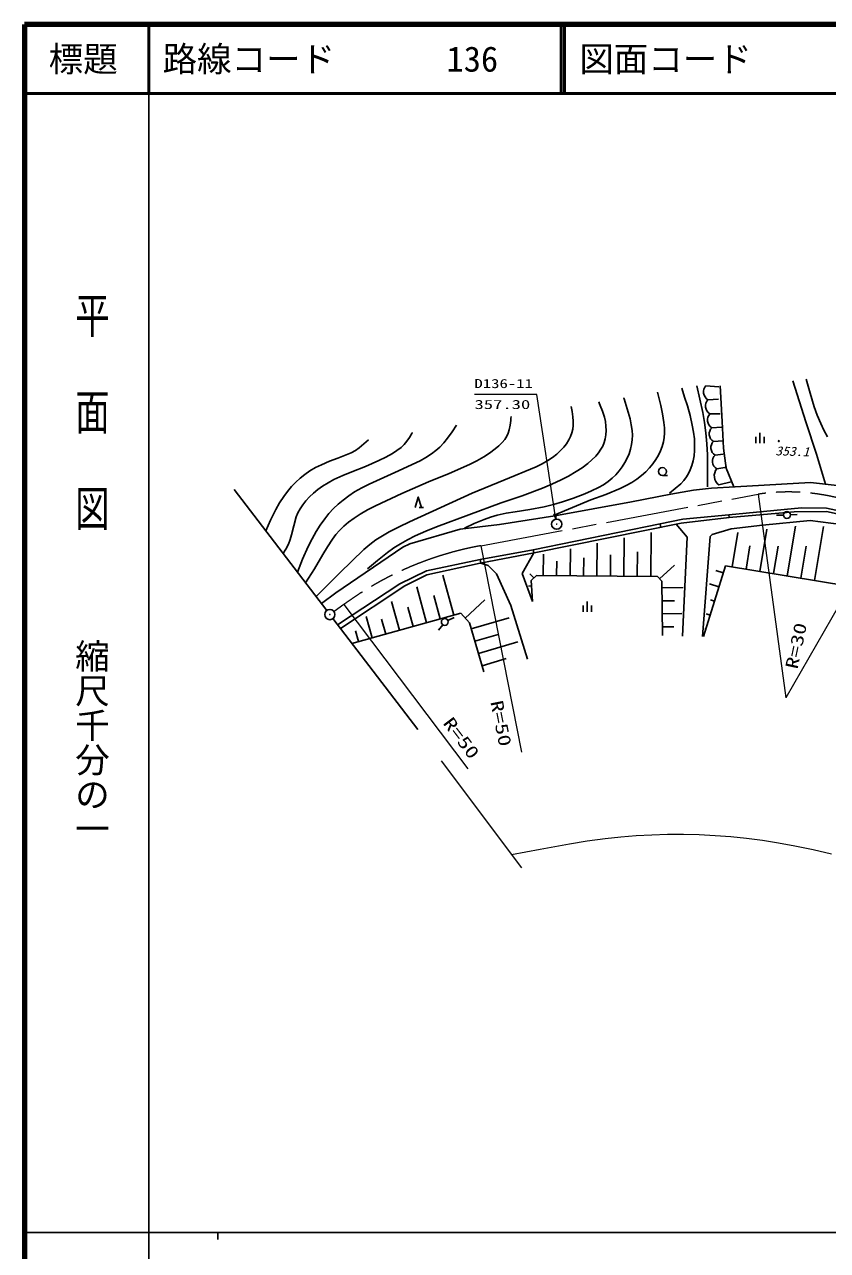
# Model space of a CAD drawing. Units: millimetres, scale not verified. Extents: x 40000 to 680000, y 20000 to 380000.
# Drawn here: x 40000 to 156339, y 202409 to 380000 of the extents above; entities that cross this region are included whole.
import ezdxf
from ezdxf.enums import TextEntityAlignment as Align

# ---------------------------------------------------------------- set-up
doc = ezdxf.new("R2010")
doc.units = ezdxf.units.MM
doc.header["$LTSCALE"] = 1000
doc.linetypes.add('CHAIN', pattern=[18.5, 12, -1.5, 3.5, -1.5])
for name, color, linetype, lineweight in [('M-BGD', 7, 'Continuous', 25), ('M-BGD-HTXT', 7, 'Continuous', 13), ('M-BMK', 2, 'CHAIN', 13), ('M-BMK-SRVR', 3, 'Continuous', 25), ('M-OTRS', 6, 'Continuous', 25), ('M-TTL', 2, 'Continuous', 140), ('M-TTL-BAND', 7, 'Continuous', 25), ('M-TTL-LINE', 7, 'Continuous', 50)]:
    doc.layers.add(name, color=color, linetype=linetype, lineweight=lineweight)
doc.layers.add('M-TTL-TXT', color=7, linetype='Continuous')
doc.styles.add('@ＭＳ ゴシック', font='')
doc.styles.add('ＭＳ ゴシック', font='')
doc.styles.get('@ＭＳ ゴシック').set_extended_font_data('@MS Gothic')
doc.styles.get('ＭＳ ゴシック').set_extended_font_data('MS Gothic')

# ---------------------------------------------------------------- blocks, each defined once
blk = doc.blocks.new('BUHIN1')
at = {"color": 3, "linetype": 'Continuous', "lineweight": 25}
for radius in [746, 22.5]:
    blk.add_circle((0, 0), radius, dxfattribs=at)
blk = doc.blocks.new('BUHIN5')
at = {"color": 7, "linetype": 'Continuous', "lineweight": 25}
blk.add_line((-297, -700), (201, -1036), dxfattribs=at)
blk.add_lwpolyline([(-797, -362), (420, 621), (-39, -874)], dxfattribs=at)
blk = doc.blocks.new('BUHIN7')
at = {"color": 7, "linetype": 'Continuous', "lineweight": 25}
for p, q in [((-411, 463), (-915, -282)), ((420, 621), (-420, -621)), ((583, -209), (79, -954))]:
    blk.add_line(p, q, dxfattribs=at)
blk = doc.blocks.new('BUHIN8')
at = {"color": 7, "linetype": 'Continuous', "lineweight": 25}
blk.add_line((-321, -475), (297, -893), dxfattribs=at)
blk.add_circle((0, 0), 574, dxfattribs=at)
blk = doc.blocks.new('BUHIN9')
at = {"color": 7, "linetype": 'Continuous', "lineweight": 25}
blk.add_circle((0, 0), 498, dxfattribs=at)
blk = doc.blocks.new('BUHIN10')
at = {"color": 6, "linetype": 'Continuous', "lineweight": 25}
for radius in [746, 22.5]:
    blk.add_circle((0, 0), radius, dxfattribs=at)

msp = doc.modelspace()

# ---------------------------------------------------------------- linework, layer by layer
at = {"layer": 'M-BGD'}
for p, q in [((138737, 327683), (140612, 327526)), ((140785, 327674), (141089, 322486)), ((151314, 328374), (153214, 322448)), ((139023, 325652), (140533, 325729)), ((139308, 323621), (140766, 323620)), ((139593, 321590), (140999, 321668)), ((141089, 322486), (141271, 318619)), ((153214, 322448), (154746, 317782)), ((139826, 319611), (141154, 319715)), ((141271, 318619), (141669, 315733)), ((140059, 317633), (141231, 317762)), ((154746, 317782), (156056, 313418)), ((140292, 315654), (141777, 315887)), ((141669, 315733), (142791, 313021)), ((70394, 312644), (83782, 295127)), ((136922, 312531), (139525, 312823)), ((139525, 312823), (142967, 313031)), ((140603, 313310), (142400, 313778)), ((142967, 313031), (153900, 313654)), ((153900, 313654), (157762, 313232)), ((116840, 308811), (127938, 310857)), ((127938, 310857), (133648, 311987)), ((133648, 311987), (136922, 312531)), ((152573, 310001), (142047, 308972)), ((142095, 308574), (151529, 309421)), ((150966, 308979), (151965, 309018)), ((151529, 309421), (156217, 309475)), ((152573, 310001), (156176, 309927)), ((156176, 309927), (159351, 309283)), ((156217, 309475), (159060, 308848)), ((103112, 306888), (108822, 307557)), ((108822, 307557), (116840, 308811)), ((132087, 307652), (113698, 303887)), ((113861, 303492), (135162, 307783)), ((132087, 307652), (135397, 308322)), ((132087, 307652), (132167, 307260)), ((136004, 305718), (134425, 307634)), ((135162, 307783), (142095, 308574)), ((135397, 308322), (142047, 308972)), ((142047, 308972), (142086, 308573)), ((142392, 306963), (146923, 307496)), ((146923, 307496), (153845, 308134)), ((149966, 308949), (148966, 308929)), ((150498, 300122), (151695, 307343)), ((153845, 308134), (158340, 307596)), ((154473, 299463), (155774, 307307)), ((95807, 304752), (103112, 306888)), ((126835, 300074), (126888, 305634)), ((130729, 300037), (130790, 306418)), ((135356, 291418), (136004, 305718)), ((138233, 291340), (139358, 305823)), ((139358, 305823), (139644, 306108)), ((139644, 306108), (142392, 306963)), ((142546, 301441), (143371, 306418)), ((146522, 300781), (147538, 306913)), ((85098, 297664), (94799, 304291)), ((94799, 304291), (95807, 304752)), ((106007, 302507), (113698, 303887)), ((113698, 303887), (113782, 303477)), ((119047, 300149), (119085, 304066)), ((122941, 300112), (122987, 304850)), ((144534, 301111), (145090, 304463)), ((148510, 300452), (149174, 304457)), ((152485, 299793), (153258, 304452)), ((98223, 300851), (106007, 302507)), ((98277, 300295), (106041, 301978)), ((106007, 302507), (106117, 301992)), ((106041, 301978), (113861, 303492)), ((107200, 301619), (106115, 301992)), ((112102, 300462), (113782, 303477)), ((115153, 300187), (115183, 303282)), ((117100, 300168), (117120, 302272)), ((120994, 300131), (121019, 302727)), ((124888, 300093), (124918, 303182)), ((128782, 300056), (128816, 303638)), ((94384, 298996), (98223, 300851)), ((95126, 298665), (98277, 300295)), ((102212, 294440), (100612, 300217)), ((107200, 301619), (108406, 300442)), ((108406, 300442), (110447, 295860)), ((113597, 296396), (112102, 300462)), ((113784, 299827), (113209, 300443)), ((114180, 300196), (113387, 299458)), ((131702, 300028), (114180, 300196)), ((132019, 299684), (134188, 301684)), ((141552, 301605), (138370, 291336)), ((141235, 300582), (140171, 300911)), ((159443, 298639), (141552, 301605)), ((85366, 293053), (94384, 298996)), ((85788, 292502), (95126, 298665)), ((98266, 293347), (96830, 298531)), ((113440, 298692), (113025, 298664)), ((113387, 299458), (113597, 296396)), ((132335, 299341), (131702, 300028)), ((132440, 291498), (132335, 299341)), ((132348, 298398), (135426, 298439)), ((140600, 298534), (139221, 298962)), ((83014, 296132), (85098, 297664)), ((100239, 293894), (99293, 297309)), ((103831, 294027), (106703, 296675)), ((113544, 297162), (113461, 297156)), ((139966, 296487), (139375, 296670)), ((94320, 292255), (93171, 296403)), ((96293, 292801), (95517, 295604)), ((110447, 295860), (112868, 288080)), ((132373, 296511), (134154, 296535)), ((84692, 293935), (96964, 277877)), ((103198, 294714), (87415, 290342)), ((90374, 291162), (89514, 294266)), ((92347, 291708), (91744, 293884)), ((100591, 293062), (99991, 292263)), ((101344, 293674), (102250, 294097)), ((104464, 293341), (103198, 294714)), ((106571, 286214), (104464, 293341)), ((104728, 292450), (110209, 294070)), ((132399, 294624), (135256, 294662)), ((139331, 294439), (138740, 294622)), ((88401, 290615), (87972, 292165)), ((105254, 290668), (108613, 291661)), ((132424, 292737), (134072, 292759)), ((138697, 292392), (138579, 292428)), ((105781, 288886), (111496, 290576)), ((106308, 287105), (109806, 288139))]:
    msp.add_line(p, q, dxfattribs=at)
for points in [[(153254, 328608), (153808, 326619), (154424, 324636), (154861, 323420), (155356, 322219), (155827, 321227), (156355, 320254)], [(133429, 312101), (134274, 312775), (135068, 313486), (135509, 313956), (135901, 314462), (136205, 314957), (136463, 315495), (136691, 316118), (136866, 316775), (137000, 317528), (137074, 318287), (137093, 319134), (137051, 319975), (136934, 320969), (136756, 321965), (136423, 323378), (136033, 324774), (135646, 326034), (135241, 327300)], [(138948, 313041), (138978, 315347), (138947, 317653), (138863, 319241), (138717, 320835), (138522, 322332), (138267, 323819), (137853, 325741), (137389, 327652)], [(89712, 301162), (91128, 302363), (92577, 303512), (93500, 304172), (94455, 304782), (95507, 305371), (96598, 305913), (98130, 306590), (99699, 307216), (104369, 308976), (109045, 310693), (112082, 311750), (115040, 312843), (116394, 313406), (117733, 314029), (118825, 314599), (119913, 315237), (120785, 315806), (121629, 316429), (122218, 316931), (122759, 317471), (123159, 317949), (123513, 318464), (123771, 318941), (123979, 319453), (124130, 320000), (124224, 320567), (124263, 321185), (124242, 321817), (124158, 322472), (124016, 323111), (123743, 323968), (123411, 324816), (123306, 325065), (123197, 325323)], [(103729, 307035), (105149, 307699), (106586, 308305), (107515, 308633), (108472, 308907), (109776, 309198), (111098, 309431), (113202, 309758), (115297, 310145), (116621, 310470), (117940, 310856), (119553, 311400), (121166, 312008), (122162, 312431), (123141, 312912), (123868, 313332), (124564, 313806), (125133, 314267), (125669, 314780), (126157, 315329), (126606, 315925), (126989, 316532), (127321, 317169), (127592, 317822), (127805, 318494), (127952, 319151), (128041, 319825), (128065, 320492), (128029, 321169), (127913, 322012), (127735, 322857), (127330, 324334), (126870, 325786), (126849, 325853), (126827, 325919)], [(116727, 308915), (119388, 310059), (122074, 311149), (124205, 311942), (126310, 312789), (127162, 313202), (127998, 313674), (128709, 314144), (129395, 314670), (129997, 315205), (130557, 315785), (131041, 316369), (131477, 316992), (131841, 317614), (132150, 318262), (132382, 318885), (132558, 319531), (132665, 320160), (132713, 320806), (132701, 321586), (132629, 322369), (132429, 323597), (132170, 324813), (131943, 325764), (131704, 326719)], [(80724, 299128), (81997, 301144), (83230, 303208), (83900, 304351), (84623, 305464), (85114, 306114), (85652, 306726), (86267, 307325), (86932, 307889), (87756, 308499), (88622, 309066), (89712, 309702), (90829, 310284), (94683, 312042), (98548, 313739), (101538, 314974), (104468, 316249), (105519, 316780), (106560, 317375), (107392, 317915), (108201, 318511), (108734, 318968), (109226, 319469), (109569, 319897), (109864, 320361), (110072, 320800), (110229, 321272), (110367, 321942), (110450, 322646), (110475, 322942), (110497, 323239)], [(82256, 297123), (85690, 300560), (89181, 303967), (90032, 304672), (90925, 305334), (91866, 305945), (92841, 306506), (94293, 307249), (95778, 307941), (100323, 310051), (104862, 312128), (109438, 314012), (114108, 315915), (114990, 316346), (115842, 316830), (116493, 317263), (117112, 317748), (117629, 318226), (118116, 318759), (118510, 319274), (118857, 319828), (119112, 320342), (119308, 320873), (119430, 321378), (119493, 321893), (119499, 322533), (119443, 323192), (119333, 323928), (119197, 324667)], [(79539, 300678), (80292, 302529), (81105, 304365), (81658, 305476), (82272, 306571), (82853, 307490), (83489, 308382), (84105, 309148), (84766, 309872), (85436, 310516), (86147, 311116), (86967, 311724), (87823, 312284), (88868, 312886), (89941, 313435), (93636, 315087), (97327, 316804), (98169, 317280), (98983, 317809), (99600, 318278), (100176, 318791), (100754, 319402), (101289, 320056), (101962, 320982), (102612, 321945)], [(74958, 306673), (75659, 308218), (76420, 309749), (76959, 310702), (77549, 311623), (78099, 312377), (78700, 313098), (79287, 313710), (79917, 314279), (80617, 314828), (81356, 315331), (82172, 315811), (83019, 316240), (84196, 316736), (85395, 317178), (86383, 317553), (87337, 317978), (87934, 318306), (88508, 318690), (89185, 319245), (89843, 319850)], [(77442, 303348), (77863, 304015), (78232, 304716), (78488, 305383), (78692, 306083), (79004, 307384), (79375, 308667), (79619, 309257), (79923, 309832), (80306, 310422), (80746, 310988), (81281, 311569), (81856, 312105), (82492, 312638), (83164, 313122), (83972, 313624), (84822, 314081), (86107, 314671), (87421, 315208), (89392, 315989), (91350, 316830), (92345, 317319), (93324, 317868), (93962, 318287), (94560, 318751), (95005, 319167), (95411, 319629), (95781, 320167), (96108, 320749), (96146, 320819), (96184, 320890)]]:
    msp.add_lwpolyline(points, dxfattribs=at)
for centre, radius, start, end in [((139674, 326779), 1302, 136.00598, 239.98157), ((139959, 324748), 1302, 136.00598, 239.98157), ((140244, 322717), 1302, 136.00598, 239.98157), ((140452, 320688), 1245, 133.59009, 239.85022), ((140685, 318709), 1245, 133.59009, 239.85022), ((140918, 316731), 1245, 133.59009, 239.85022), ((141585, 314633), 1647, 141.70203, 233.42041)]:
    msp.add_arc(centre, radius, start, end, dxfattribs=at)
at = {"layer": 'M-BGD-HTXT'}
for p, q in [((114206, 326411), (105191, 326411)), ((116972, 308324), (114206, 326411)), ((146288, 311962), (150281, 282455)), ((165263, 308522), (150281, 282455)), ((106111, 304503), (112016, 274574)), ((86274, 295991), (104252, 272181)), ((100358, 273331), (111995, 257826))]:
    msp.add_line(p, q, dxfattribs=at)
for points in [[(116972, 308324), (117044, 309094), (116673, 309037)], [(116949, 308476), (116736, 308999), (116996, 309039)], [(116938, 308550), (116768, 308976), (116972, 309007)], [(116926, 308626), (116800, 308952), (116948, 308975)], [(116915, 308700), (116832, 308929), (116925, 308943)]]:
    msp.add_lwpolyline(points, close=True, dxfattribs=at)
for points in [[(116961, 308400), (116704, 309023), (117019, 309071), (116960, 308402)], [(116883, 308908), (116903, 308776), (116864, 308905), (116901, 308911), (116903, 308776)], [(110550, 259750), (114734, 260566), (118937, 261324), (121533, 261736), (124148, 262089), (126385, 262332), (128640, 262517), (130902, 262641), (133177, 262706), (135465, 262711), (137752, 262655), (140047, 262539), (142338, 262363), (144621, 262128), (146907, 261831), (149260, 261462), (151601, 261034), (154264, 260481), (156914, 259869)]]:
    msp.add_lwpolyline(points, dxfattribs=at)
at = {"layer": 'M-BMK'}
for p, q in [((106111, 304503), (146288, 311962)), ((86274, 295991), (84846, 294968))]:
    msp.add_line(p, q, dxfattribs=at)
for centre, radius, start, end in [((150696, 282217), 30069, 61.02332, 98.42932), ((114768, 256954), 48331, 100.31824, 126.12671)]:
    msp.add_arc(centre, radius, start, end, dxfattribs=at)
at = {"layer": 'M-TTL'}
for p, q in [((40000, 380000), (40000, 20000)), ((680000, 380000), (40000, 380000))]:
    msp.add_line(p, q, dxfattribs=at)
at = {"layer": 'M-TTL-BAND'}
for p, q in [((58000, 370000), (58000, 20000)), ((40000, 205000), (579000, 205000)), ((68000, 205000), (68000, 204000))]:
    msp.add_line(p, q, dxfattribs=at)
at = {"layer": 'M-TTL-LINE'}
for p, q in [((58000, 380000), (58000, 370000)), ((117750, 380000), (117750, 370000)), ((118250, 380000), (118250, 370000)), ((40000, 370000), (680000, 370000))]:
    msp.add_line(p, q, dxfattribs=at)

# ---------------------------------------------------------------- block references
at = {"layer": 'M-BGD', "rotation": 34.01378}
for name, p in [('BUHIN7', (146555, 320099)), ('BUHIN8', (132430, 315247)), ('BUHIN5', (97057, 310791)), ('BUHIN9', (150466, 308959)), ('BUHIN7', (121531, 295688)), ('BUHIN9', (100891, 293462))]:
    msp.add_blockref(name, p, dxfattribs=at)
at = {"layer": 'M-BMK-SRVR', "rotation": 34.01378}
msp.add_blockref('BUHIN1', (117104, 307624), dxfattribs=at)
at = {"layer": 'M-OTRS', "rotation": 34.01378}
msp.add_blockref('BUHIN10', (84237, 294531), dxfattribs=at)

# ---------------------------------------------------------------- texts
at = {"layer": 'M-BGD-HTXT', "style": 'ＭＳ ゴシック'}
for s, width, p in [('D136-11', 1.35, (105180, 326938)), ('357.30', 1.5, (105196, 323905)), ('・', 0.85, (148517, 318575))]:
    msp.add_text(s, height=1320, dxfattribs=dict(at, width=width)).set_placement(p, align=Align.BOTTOM_LEFT)
at = {"layer": 'M-BGD-HTXT', "style": 'ＭＳ ゴシック', "oblique": 15, "width": 1.1}
msp.add_text('353.1', height=1320, rotation=358.3, dxfattribs=at).set_placement((148758, 317199), align=Align.BOTTOM_LEFT)
at = {"layer": 'M-BGD-HTXT', "style": 'ＭＳ ゴシック', "width": 1.35}
for s, rotation, p in [('R=30', 78, (152525, 286409)), ('R=50', 281.3, (106947, 281788)), ('R=50', 307, (100097, 278450))]:
    msp.add_text(s, height=1833, rotation=rotation, dxfattribs=at).set_placement(p, align=Align.BOTTOM_LEFT)
at = {"layer": 'M-TTL-BAND', "style": '@ＭＳ ゴシック', "width": 1.4}
msp.add_text('平  面  図', height=3666, rotation=270, dxfattribs=at).set_placement((49777, 306475), align=Align.MIDDLE_RIGHT)
at = {"layer": 'M-TTL-BAND', "style": '@ＭＳ ゴシック'}
msp.add_text('縮尺千分の一', height=3666, rotation=270, dxfattribs=at).set_placement((49777, 261030), align=Align.MIDDLE_RIGHT)
at = {"layer": 'M-TTL-TXT', "style": 'ＭＳ ゴシック'}
msp.add_text('標題', height=3666, dxfattribs=at).set_placement((48500, 375000), align=Align.MIDDLE_CENTER)
for s, p in [('路線コード', (60000, 375000)), ('136', (101142, 375000)), ('図面コード', (120380, 375000))]:
    msp.add_text(s, height=3666, dxfattribs=at).set_placement(p, align=Align.MIDDLE_LEFT)

doc.saveas('drawing.dxf')
